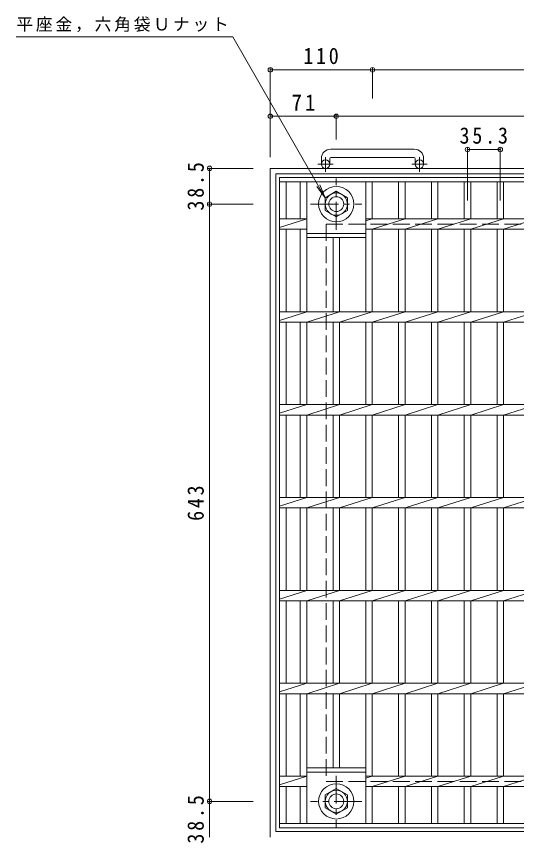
# Model space of a CAD drawing. Units: millimetres at full size, sheet at 1:6. Extents: x -893 to 1068, y -823 to 803.
# Drawn here: x -893 to -354, y -171 to 708 of the extents above; entities that cross this region are included whole.
import ezdxf

# ---------------------------------------------------------------- set-up
doc = ezdxf.new("R2010")
doc.units = ezdxf.units.MM
doc.header["$LTSCALE"] = 6
doc.header["$PDMODE"] = 32
doc.header["$PDSIZE"] = 4.8
doc.linetypes.add('CHAIN1', pattern=[8, 5, -1, 1, -1])
doc.linetypes.add('DASHED3', pattern=[4, 3, -1])
for name, color, linetype, lineweight in [('E-1', 2, 'Continuous', 9), ('E-2', 3, 'Continuous', 9), ('E-4', 7, 'Continuous', 9), ('E-5', 7, 'Continuous', 9)]:
    doc.layers.add(name, color=color, linetype=linetype, lineweight=lineweight)
doc.styles.add('ＭＳ ゴシック', font='')
doc.styles.get('ＭＳ ゴシック').set_extended_font_data('MS Gothic')

msp = doc.modelspace()

# ---------------------------------------------------------------- linework, layer by layer
at = {"layer": 'E-1'}
for p, q in [((-464.402, 565.092), (-554.402, 565.092)), ((-564.402, 555.092), (-564.402, 548.992)), ((-555.402, 555.092), (-555.402, 548.992)), ((-554.402, 556.092), (-464.402, 556.092)), ((-463.402, 555.092), (-463.402, 548.992)), ((-454.402, 555.092), (-454.402, 548.992)), ((-619.401, 544.492), (-619.401, -175.508)), ((-619.401, 544.492), (100.599, 544.492)), ((-613.401, 538.492), (-613.401, -169.508)), ((-613.401, 538.492), (94.599, 538.492)), ((-613.401, -169.508), (94.599, -169.508))]:
    msp.add_line(p, q, dxfattribs=at)
at = {"layer": 'E-1', "linetype": 'CHAIN1'}
for p, q in [((-559.902, 540.885), (-559.902, 556.483)), ((-458.901, 540.885), (-458.901, 556.483)), ((-551.738, 548.992), (-568.146, 548.992)), ((-450.738, 548.992), (-467.145, 548.992)), ((-548.401, 478.356), (-548.401, 533.629)), ((-576.037, 505.992), (-520.764, 505.992)), ((-548.401, -109.371), (-548.401, -164.645)), ((-520.764, -137.008), (-576.038, -137.008))]:
    msp.add_line(p, q, dxfattribs=at)
at = {"layer": 'E-1', "linetype": 'DASHED3'}
for p, q in [((-559.402, 484.492), (40.599, 484.492)), ((-559.402, 484.492), (-559.402, -115.509)), ((-559.402, -115.509), (40.599, -115.509))]:
    msp.add_line(p, q, dxfattribs=at)
at = {"layer": 'E-1'}
for points in [[(-536.401, 512.92), (-536.401, 499.064), (-548.401, 492.135), (-560.401, 499.064), (-560.401, 512.92), (-548.401, 519.849)], [(-560.401, -143.936), (-560.401, -130.079), (-548.401, -123.151), (-536.401, -130.079), (-536.401, -143.936), (-548.401, -150.864)]]:
    msp.add_lwpolyline(points, close=True, dxfattribs=at)
for centre, radius in [((-559.902, 548.992), 4.5), ((-458.901, 548.992), 4.5), ((-548.401, 505.992), 19), ((-548.401, 505.992), 12), ((-548.401, 505.992), 8), ((-548.401, -137.008), 19), ((-548.401, -137.008), 12), ((-548.401, -137.008), 8)]:
    msp.add_circle(centre, radius, dxfattribs=at)
for centre, radius, start, end in [((-554.402, 555.092), 10, 90, 180), ((-464.402, 555.092), 10, 0, 90), ((-554.402, 555.092), 1, 90, 180), ((-464.402, 555.092), 1, 0, 90)]:
    msp.add_arc(centre, radius, start, end, dxfattribs=at)
at = {"layer": 'E-2'}
for p, q in [((-609.401, -165.508), (-609.401, 534.492)), ((-609.401, 534.492), (90.599, 534.492)), ((-609.401, 529.992), (90.599, 529.992)), ((-602.401, 490.142), (-602.401, 529.992)), ((-587.201, 490.142), (-587.201, 529.992)), ((-580.201, 390.142), (-580.201, 529.992)), ((-516.601, 390.142), (-516.601, 529.992)), ((-509.601, 490.142), (-509.601, 529.992)), ((-481.301, 490.142), (-481.301, 529.992)), ((-474.301, 490.142), (-474.301, 529.992)), ((-446.001, 490.142), (-446.001, 529.992)), ((-439.001, 490.142), (-439.001, 529.992)), ((-410.701, 490.142), (-410.701, 529.992)), ((-403.701, 490.142), (-403.701, 529.992)), ((-375.401, 490.142), (-375.401, 529.992)), ((-368.401, 490.142), (-368.401, 529.992)), ((-609.401, 480.764), (-580.201, 490.143)), ((-609.401, 490.142), (-580.204, 490.142)), ((-516.601, 487.902), (-509.601, 490.143)), ((-516.601, 490.142), (-15.205, 490.142)), ((-509.601, 478.843), (-474.301, 490.143)), ((-474.301, 478.843), (-439.001, 490.143)), ((-439.002, 478.843), (-403.701, 490.143)), ((-403.702, 478.843), (-368.402, 490.143)), ((-368.402, 478.843), (-333.102, 490.143)), ((-609.401, 478.842), (-580.201, 478.842)), ((-602.401, 390.142), (-602.401, 478.842)), ((-587.201, 390.142), (-587.201, 478.842)), ((-516.601, 478.842), (-15.202, 478.842)), ((-509.601, 390.142), (-509.601, 478.842)), ((-481.301, 390.142), (-481.301, 478.842)), ((-474.301, 390.142), (-474.301, 478.842)), ((-446.001, 390.142), (-446.001, 478.842)), ((-439.001, 390.142), (-439.001, 478.842)), ((-410.701, 390.142), (-410.701, 478.842)), ((-403.701, 390.142), (-403.701, 478.842)), ((-375.401, 390.142), (-375.401, 478.842)), ((-368.401, 390.142), (-368.401, 478.842)), ((-516.601, 474.492), (-580.201, 474.492)), ((-516.601, 469.992), (-580.201, 469.992)), ((-551.901, 390.142), (-551.901, 469.992)), ((-544.901, 390.142), (-544.901, 469.992)), ((-609.401, 380.764), (-580.201, 390.143)), ((-609.401, 390.142), (90.599, 390.142)), ((-580.201, 378.843), (-544.901, 390.143)), ((-544.901, 378.843), (-509.601, 390.143)), ((-509.601, 378.843), (-474.301, 390.143)), ((-474.301, 378.843), (-439.001, 390.143)), ((-439.002, 378.843), (-403.701, 390.143)), ((-403.702, 378.843), (-368.402, 390.143)), ((-368.402, 378.843), (-333.102, 390.143)), ((-609.401, 378.842), (90.599, 378.842)), ((-602.401, 290.142), (-602.401, 378.842)), ((-587.201, 290.142), (-587.201, 378.842)), ((-580.201, 290.142), (-580.201, 378.842)), ((-551.901, 290.142), (-551.901, 378.842)), ((-544.901, 290.142), (-544.901, 378.842)), ((-516.601, 290.142), (-516.601, 378.842)), ((-509.601, 290.142), (-509.601, 378.842)), ((-481.301, 290.142), (-481.301, 378.842)), ((-474.301, 290.142), (-474.301, 378.842)), ((-446.001, 290.142), (-446.001, 378.842)), ((-439.001, 290.142), (-439.001, 378.842)), ((-410.701, 290.142), (-410.701, 378.842)), ((-403.701, 290.142), (-403.701, 378.842)), ((-375.401, 290.142), (-375.401, 378.842)), ((-368.401, 290.142), (-368.401, 378.842)), ((-609.401, 290.142), (90.599, 290.142)), ((-609.401, 280.763), (-580.201, 290.142)), ((-580.201, 278.843), (-544.901, 290.142)), ((-544.901, 278.843), (-509.601, 290.142)), ((-509.601, 278.843), (-474.301, 290.142)), ((-474.301, 278.843), (-439.001, 290.142)), ((-439.002, 278.843), (-403.701, 290.142)), ((-403.702, 278.843), (-368.402, 290.142)), ((-368.402, 278.843), (-333.102, 290.142)), ((-609.401, 278.843), (90.599, 278.843)), ((-602.401, 190.142), (-602.401, 278.843)), ((-587.201, 190.142), (-587.201, 278.843)), ((-580.201, 190.142), (-580.201, 278.843)), ((-551.901, 190.142), (-551.901, 278.843)), ((-544.901, 190.142), (-544.901, 278.843)), ((-516.601, 190.142), (-516.601, 278.843)), ((-509.601, 190.142), (-509.601, 278.843)), ((-481.301, 190.142), (-481.301, 278.843)), ((-474.301, 190.142), (-474.301, 278.843)), ((-446.001, 190.142), (-446.001, 278.843)), ((-439.001, 190.142), (-439.001, 278.843)), ((-410.701, 190.142), (-410.701, 278.843)), ((-403.701, 190.142), (-403.701, 278.843)), ((-375.401, 190.142), (-375.401, 278.843)), ((-368.401, 190.142), (-368.401, 278.843)), ((-609.401, 180.764), (-580.201, 190.143)), ((-609.401, 190.142), (90.599, 190.142)), ((-580.201, 178.843), (-544.901, 190.143)), ((-544.901, 178.843), (-509.601, 190.143)), ((-509.601, 178.843), (-474.301, 190.143)), ((-474.301, 178.843), (-439.001, 190.143)), ((-439.002, 178.843), (-403.701, 190.143)), ((-403.702, 178.843), (-368.402, 190.143)), ((-368.402, 178.843), (-333.102, 190.143)), ((-609.401, 178.842), (90.599, 178.842)), ((-602.401, 90.142), (-602.401, 178.842)), ((-587.201, 90.142), (-587.201, 178.842)), ((-580.201, 90.142), (-580.201, 178.842)), ((-551.901, 90.142), (-551.901, 178.842)), ((-544.901, 90.142), (-544.901, 178.842)), ((-516.601, 90.142), (-516.601, 178.842)), ((-509.601, 90.142), (-509.601, 178.842)), ((-481.301, 90.142), (-481.301, 178.842)), ((-474.301, 90.142), (-474.301, 178.842)), ((-446.001, 90.142), (-446.001, 178.842)), ((-439.001, 90.142), (-439.001, 178.842)), ((-410.701, 90.142), (-410.701, 178.842)), ((-403.701, 90.142), (-403.701, 178.842)), ((-375.401, 90.142), (-375.401, 178.842)), ((-368.401, 90.142), (-368.401, 178.842)), ((-609.401, 90.142), (90.599, 90.142)), ((-609.401, 80.763), (-580.201, 90.142)), ((-580.201, 78.843), (-544.901, 90.142)), ((-544.901, 78.843), (-509.601, 90.142)), ((-509.601, 78.843), (-474.301, 90.142)), ((-474.301, 78.843), (-439.001, 90.142)), ((-439.002, 78.843), (-403.701, 90.142)), ((-403.702, 78.843), (-368.402, 90.142)), ((-368.402, 78.843), (-333.102, 90.142)), ((-609.401, 78.842), (90.599, 78.842)), ((-602.401, -9.857), (-602.401, 78.842)), ((-587.201, -9.857), (-587.201, 78.842)), ((-580.201, -9.857), (-580.201, 78.842)), ((-551.901, -9.857), (-551.901, 78.842)), ((-544.901, -9.857), (-544.901, 78.842)), ((-516.601, -9.857), (-516.601, 78.842)), ((-509.601, -9.857), (-509.601, 78.842)), ((-481.301, -9.857), (-481.301, 78.842)), ((-474.301, -9.857), (-474.301, 78.842)), ((-446.001, -9.857), (-446.001, 78.842)), ((-439.001, -9.857), (-439.001, 78.842)), ((-410.701, -9.857), (-410.701, 78.842)), ((-403.701, -9.857), (-403.701, 78.842)), ((-375.401, -9.857), (-375.401, 78.842)), ((-368.401, -9.857), (-368.401, 78.842)), ((-609.401, -9.857), (90.599, -9.857)), ((-609.401, -19.236), (-580.201, -9.857)), ((-580.201, -21.157), (-544.901, -9.857)), ((-544.901, -21.157), (-509.601, -9.857)), ((-509.601, -21.157), (-474.301, -9.857)), ((-474.301, -21.157), (-439.001, -9.857)), ((-439.002, -21.157), (-403.701, -9.857)), ((-403.702, -21.157), (-368.402, -9.857)), ((-368.402, -21.157), (-333.102, -9.857)), ((-609.401, -21.158), (90.599, -21.158)), ((-602.401, -109.858), (-602.401, -21.158)), ((-587.201, -109.858), (-587.201, -21.158)), ((-580.201, -161.008), (-580.201, -21.158)), ((-551.901, -101.008), (-551.901, -21.158)), ((-544.901, -101.008), (-544.901, -21.158)), ((-516.601, -161.008), (-516.601, -21.158)), ((-509.601, -109.858), (-509.601, -21.158)), ((-481.301, -109.858), (-481.301, -21.158)), ((-474.301, -109.858), (-474.301, -21.158)), ((-446.001, -109.858), (-446.001, -21.158)), ((-439.001, -109.858), (-439.001, -21.158)), ((-410.701, -109.858), (-410.701, -21.158)), ((-403.701, -109.858), (-403.701, -21.158)), ((-375.401, -109.858), (-375.401, -21.158)), ((-368.401, -109.858), (-368.401, -21.158)), ((-516.601, -101.008), (-580.201, -101.008)), ((-609.401, -109.858), (-580.201, -109.858)), ((-609.401, -119.237), (-580.201, -109.858)), ((-516.601, -105.508), (-580.201, -105.508)), ((-516.601, -112.098), (-509.601, -109.858)), ((-516.601, -109.858), (-15.204, -109.858)), ((-509.601, -121.157), (-474.301, -109.858)), ((-474.301, -121.157), (-439.001, -109.858)), ((-439.002, -121.157), (-403.701, -109.858)), ((-403.702, -121.157), (-368.402, -109.858)), ((-368.402, -121.157), (-333.102, -109.858)), ((-609.401, -121.158), (-580.201, -121.158)), ((-602.401, -161.008), (-602.401, -121.158)), ((-587.201, -161.008), (-587.201, -121.158)), ((-516.601, -121.158), (-15.202, -121.158)), ((-509.601, -161.008), (-509.601, -121.158)), ((-481.301, -161.008), (-481.301, -121.158)), ((-474.301, -161.008), (-474.301, -121.158)), ((-446.001, -161.008), (-446.001, -121.158)), ((-439.001, -161.008), (-439.001, -121.158)), ((-410.701, -161.008), (-410.701, -121.158)), ((-403.701, -161.008), (-403.701, -121.158)), ((-375.401, -161.008), (-375.401, -121.158)), ((-368.401, -161.008), (-368.401, -121.158)), ((90.599, -161.008), (-609.401, -161.008)), ((90.599, -165.508), (-609.401, -165.508))]:
    msp.add_line(p, q, dxfattribs=at)
at = {"layer": 'E-4'}
for p, q in [((-619.401, 652.324), (-619.401, 556.492)), ((-619.401, 650.524), (-509.402, 650.524)), ((-509.402, 652.324), (-509.402, 619.713)), ((-509.402, 650.524), (-9.402, 650.524)), ((-548.401, 600.555), (-619.401, 600.555)), ((-548.401, 602.355), (-548.401, 575.667)), ((-548.401, 600.555), (16.598, 600.555)), ((-407.201, 566.616), (-407.301, 509.757)), ((-407.201, 564.816), (-371.901, 564.816)), ((-371.901, 566.616), (-372.001, 509.757)), ((-686.558, 544.492), (-637.758, 544.492)), ((-684.758, 505.992), (-684.758, 544.492)), ((-686.558, 505.992), (-637.758, 505.992)), ((-684.758, -137.009), (-684.758, 505.992)), ((-686.558, -137.009), (-637.758, -137.009)), ((-684.758, -175.509), (-684.758, -137.009))]:
    msp.add_line(p, q, dxfattribs=at)
for p in [(-619.401, 650.524), (-509.402, 650.524), (-619.401, 600.555), (-548.401, 600.555), (-407.201, 564.816), (-371.901, 564.816), (-684.758, 544.492), (-684.758, 505.992), (-684.758, -137.009)]:
    msp.add_point(p, dxfattribs=at)
at = {"layer": 'E-5'}
for q in [(-569.404, 524.842), (-566.009, 526.792)]:
    msp.add_line((-560.301, 512.92), q, dxfattribs=at)
msp.add_lwpolyline([(-560.301, 512.92), (-659.712, 686.042), (-892.712, 686.042)], dxfattribs=at)

# ---------------------------------------------------------------- texts
at = {"layer": 'E-4', "color": 2, "char_height": 17.6, "attachment_point": 7, "style": 'ＭＳ ゴシック'}
for s, insert in [('\\T1.27;\\W0.9;110', (-583.901, 656.524)), ('\\T1.27;\\W0.95;71', (-596.651, 606.555)), ('\\T1.28;\\W0.9;35.3', (-415.801, 570.816))]:
    msp.add_mtext(s, dxfattribs=dict(at, insert=insert))
at = {"layer": 'E-4', "color": 2, "char_height": 17.6, "attachment_point": 7, "rotation": 90, "style": 'ＭＳ ゴシック'}
for s, insert in [('\\T1.28;\\W0.9;38.5', (-690.758, 498.992)), ('\\T1.27;\\W0.9;643', (-690.758, 164.992)), ('\\T1.28;\\W0.9;38.5', (-690.758, -182.509))]:
    msp.add_mtext(s, dxfattribs=dict(at, insert=insert))
at = {"layer": 'E-5', "insert": (-892.712, 691.042), "char_height": 13.2, "attachment_point": 7, "style": 'ＭＳ ゴシック'}
msp.add_mtext('\\T1.17;平座金，六角袋Ｕナット', dxfattribs=at)

doc.saveas('drawing.dxf')
